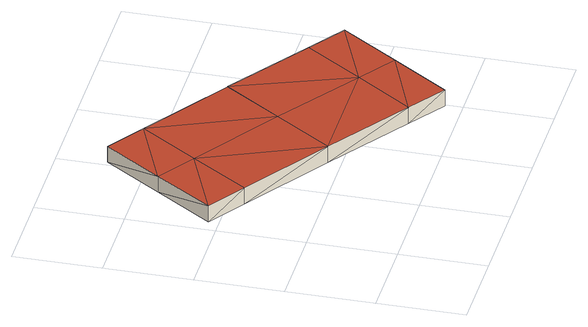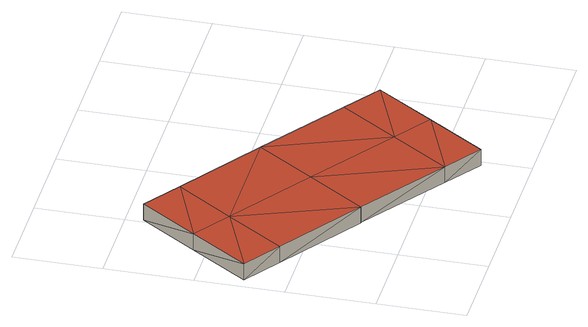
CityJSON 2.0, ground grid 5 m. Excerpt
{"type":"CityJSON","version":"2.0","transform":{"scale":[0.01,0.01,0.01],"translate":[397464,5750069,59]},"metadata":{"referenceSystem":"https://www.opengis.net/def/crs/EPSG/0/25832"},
"CityObjects":{
"building1":{"type":"Building","attributes":{"Geometrietyp2DReferenz":"2000","Gemeindeschluessel":"05558044","function":"53001_1800","roofType":"9999","measuredHeight":1},"geometry":[{"type":"Solid","lod":"2","boundaries":[[[[0,1,2]],[[1,3,2]],[[4,5,0]],[[5,1,0]],[[6,7,4]],[[7,5,4]],[[8,9,6]],[[9,7,6]],[[10,11,8]],[[11,9,8]],[[12,13,10]],[[13,11,10]],[[14,15,12]],[[15,13,12]],[[16,17,14]],[[17,15,14]],[[18,19,16]],[[19,17,16]],[[20,21,18]],[[21,19,18]],[[22,23,20]],[[23,21,20]],[[24,25,22]],[[25,23,22]],[[26,27,24]],[[27,25,24]],[[2,3,26]],[[3,27,26]],[[28,3,5]],[[5,3,1]],[[29,28,5]],[[29,5,7]],[[29,7,9]],[[30,29,11]],[[11,29,9]],[[30,11,13]],[[17,30,15]],[[15,30,13]],[[25,27,28]],[[28,27,3]],[[23,25,28]],[[23,28,29]],[[21,23,30]],[[30,23,29]],[[19,21,17]],[[17,21,30]],[[31,4,2]],[[4,0,2]],[[32,4,31]],[[32,6,4]],[[32,8,6]],[[33,10,32]],[[10,8,32]],[[33,12,10]],[[16,14,33]],[[14,12,33]],[[24,31,26]],[[31,2,26]],[[22,31,24]],[[22,32,31]],[[20,33,22]],[[33,32,22]],[[18,16,20]],[[16,33,20]]]],"semantics":{"surfaces":[{"type":"WallSurface"},{"type":"GroundSurface"},{"type":"RoofSurface"}],"values":[[0,0,0,0,0,0,0,0,0,0,0,0,0,0,0,0,0,0,0,0,0,0,0,0,0,0,0,0,1,1,1,1,1,1,1,1,1,1,1,1,1,1,1,1,1,1,2,2,2,2,2,2,2,2,2,2,2,2,2,2,2,2,2,2]]}}]}
},
"vertices":[
[532,1723,103],[532,1723,3],[307,1392,103],[307,1392,3],[746,1577,105],[746,1577,5],[1246,1237,110],[1246,1237,10],[1247,1236,110],[1247,1236,10],[1248,1236,110],[1248,1236,10],[1728,906,109],[1728,906,9],[1941,759,109],[1941,759,9],[1715,429,109],[1715,429,9],[1488,100,109],[1488,100,9],[1274,247,109],[1274,247,9],[795,576,110],[795,576,10],[297,915,105],[297,915,5],[82,1061,103],[82,1061,3],[521,1246,5],[1021,906,10],[1501,576,9],[521,1246,105],[1021,906,110],[1501,576,109]
]}
